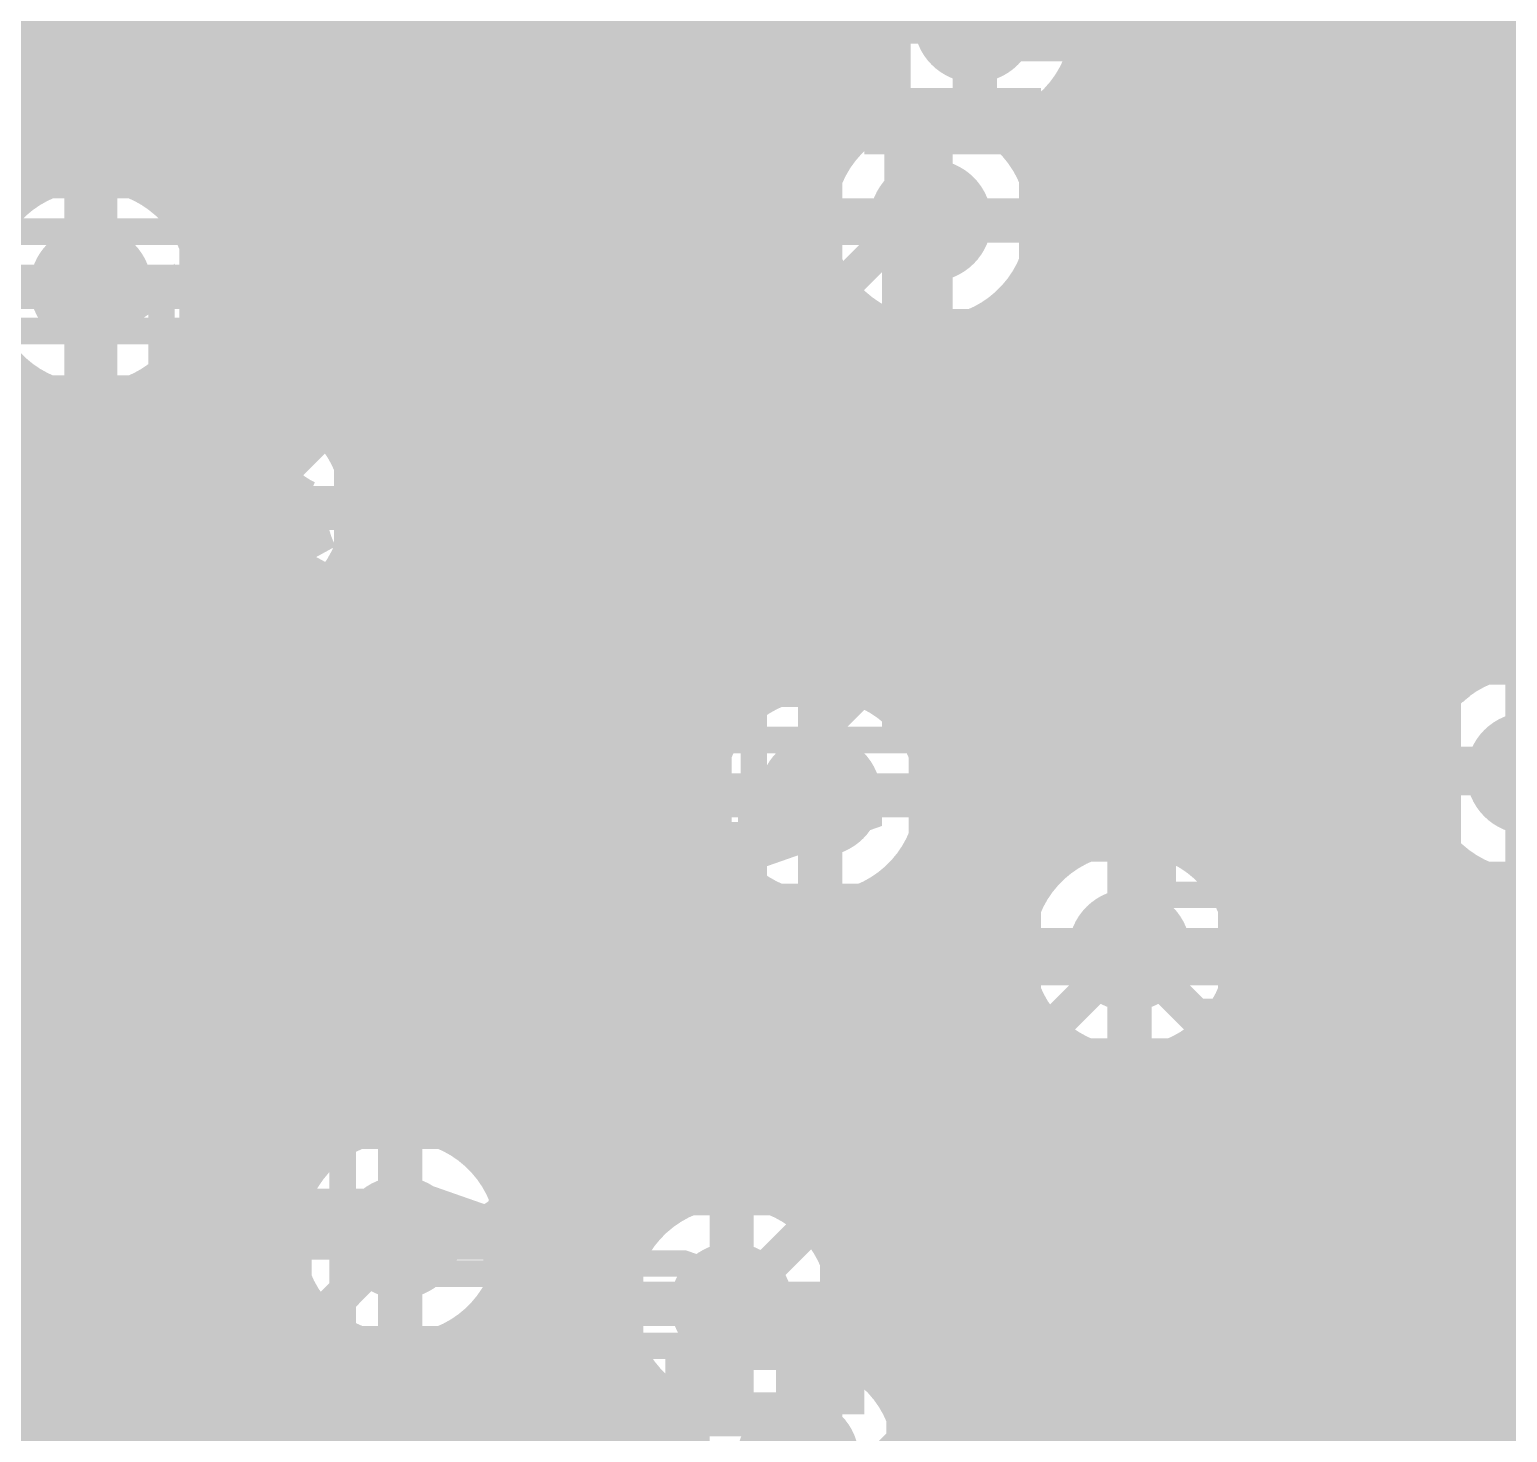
# Model space of a CAD drawing. Extents: x -7 to 100, y -42 to 30.
# Drawn here: x 51.72 to 60.21, y 10.06 to 18.12 of the extents above; entities that cross this region are included whole.
import ezdxf

# ---------------------------------------------------------------- set-up
doc = ezdxf.new("R2010")
doc.units = 0
doc.header["$MEASUREMENT"] = 0
doc.layers.get('0').update_dxf_attribs({"linetype": 'CONTINUOUS'})
for name, color, linetype in [('22-315-0_BOT', 7, 'CONTINUOUS'), ('22-315-0_DRD', 7, 'CONTINUOUS'), ('22-315-0_GND', 6, 'CONTINUOUS'), ('22-315-0_IN1', 4, 'CONTINUOUS'), ('22-315-0_SMB', 3, 'CONTINUOUS'), ('22-315-0_SMT', 5, 'CONTINUOUS'), ('22-315-0_SPB', 10, 'CONTINUOUS'), ('22-315-0_SPT', 14, 'CONTINUOUS'), ('22-315-0_SSB', 9, 'CONTINUOUS'), ('22-315-0_SST', 12, 'CONTINUOUS'), ('22-315-0_TOP', 11, 'CONTINUOUS'), ('THRUHOLE_TAP', 15, 'CONTINUOUS')]:
    doc.layers.add(name, color=color, linetype=linetype)

# ---------------------------------------------------------------- blocks, each defined once
blk = doc.blocks.new('RECTANGLE_8')
blk.add_solid([(0.4826, 0.4064), (0.4826, -0.4064), (-0.4826, 0.4064), (-0.4826, -0.4064)])
blk = doc.blocks.new('ROUND_56')
at = {"const_width": 0.35052}
blk.add_lwpolyline([(-0.17526, 0, 1), (0.17526, 0, 1)], format="xyb", close=True, dxfattribs=at)
blk = doc.blocks.new('ROUND_65')
at = {"const_width": 0.35052}
blk.add_lwpolyline([(-0.17526, 0, 1), (0.17526, 0, 1)], format="xyb", close=True, dxfattribs=at)
blk = doc.blocks.new('ROUND_81')
at = {"const_width": 0.0635}
blk.add_lwpolyline([(-0.03175, 0, 1), (0.03175, 0, 1)], format="xyb", close=True, dxfattribs=at)
blk = doc.blocks.new('OBLONG_36')
at = {"const_width": 0.65024}
blk.add_lwpolyline([(0, 0.50038), (0, -0.50038)], dxfattribs=at)
at = {"const_width": 0.32512}
for points in [[(-0.16256, 0.50038, 1), (0.16256, 0.50038, 1)], [(-0.16256, -0.50038, 1), (0.16256, -0.50038, 1)]]:
    blk.add_lwpolyline(points, format="xyb", close=True, dxfattribs=at)
blk = doc.blocks.new('OBLONG_45')
at = {"const_width": 0.2794}
blk.add_lwpolyline([(0, 0.7493), (0, -0.7493)], dxfattribs=at)
at = {"const_width": 0.1397}
for points in [[(-0.06985, 0.7493, 1), (0.06985, 0.7493, 1)], [(-0.06985, -0.7493, 1), (0.06985, -0.7493, 1)]]:
    blk.add_lwpolyline(points, format="xyb", close=True, dxfattribs=at)
blk = doc.blocks.new('RECTANGLE_46')
blk.add_solid([(0.1397, 0.889), (0.1397, -0.889), (-0.1397, 0.889), (-0.1397, -0.889)])
blk = doc.blocks.new('OBLONG_47')
at = {"const_width": 0.2794}
blk.add_lwpolyline([(0.7493, 0), (-0.7493, 0)], dxfattribs=at)
at = {"const_width": 0.1397}
for points in [[(-0.81915, 0, 1), (-0.67945, 0, 1)], [(0.67945, 0, 1), (0.81915, 0, 1)]]:
    blk.add_lwpolyline(points, format="xyb", close=True, dxfattribs=at)
blk = doc.blocks.new('RECTANGLE_48')
blk.add_solid([(0.889, 0.1397), (0.889, -0.1397), (-0.889, 0.1397), (-0.889, -0.1397)])
blk = doc.blocks.new('ROUND_83')
at = {"const_width": 0.10033}
blk.add_lwpolyline([(-0.050164, 0, 1), (0.050164, 0, 1)], format="xyb", close=True, dxfattribs=at)

msp = doc.modelspace()

# ---------------------------------------------------------------- linework, layer by layer
at = {"layer": '22-315-0_BOT'}
for points, const_width in [([(57.15, 18.161), (57.277, 18.034), (57.785, 18.034), (58.547, 18.796), (58.547, 22.987), (59.817, 24.257)], 0.2032), ([(58.039, 12.827), (58.42, 12.446), (63.373, 12.446), (65.151, 14.224), (69.85, 14.224), (70.485, 14.859), (77.47, 14.859), (78.613, 13.716), (79.629, 13.716), (82.296, 16.383), (82.296, 20.955), (82.804, 21.463), (82.804, 22.6822), (81.915, 23.5712)], 0.2032), ([(59.436, 21.209), (59.182, 20.955), (59.182, 18.415), (57.658, 16.891), (57.658, 14.097), (56.388, 12.827), (53.975, 12.827), (53.213, 13.589), (51.562, 13.589), (50.8, 12.827), (50.8, 12.7762)], 0.2032), ([(52.6923, 12.7762), (53.1368, 12.7762), (53.467, 12.446), (56.642, 12.446), (58.166, 13.97), (58.166, 16.764), (59.563, 18.161), (59.563, 20.32), (60.071, 20.828), (60.579, 20.828)], 0.2032), ([(53.0098, 18.669), (53.0098, 14.5034)], 0.254), ([(53.2384, 18.669), (53.2384, 16.9418)], 0.254), ([(53.467, 18.669), (53.467, 16.9418)], 0.254), ([(53.6956, 18.669), (53.6956, 16.9418)], 0.254), ([(53.9242, 18.669), (53.9242, 16.9418)], 0.254), ([(54.1528, 18.669), (54.1528, 16.9418)], 0.254), ([(54.3814, 18.669), (54.3814, 16.9418)], 0.254), ([(54.61, 18.669), (54.61, 16.9418)], 0.254), ([(54.8386, 18.669), (54.8386, 15.24)], 0.254), ([(55.0672, 18.669), (55.0672, 15.24)], 0.254), ([(52.8828, 18.3896), (52.8828, 16.9672)], 0.254), ([(55.0672, 18.3896), (55.0672, 16.9672)], 0.254), ([(55.0672, 18.2118), (52.8828, 18.2118)], 0.254), ([(55.0672, 17.9832), (52.8828, 17.9832)], 0.254), ([(59.9186, 17.96288), (59.9186, 14.38656)], 0.254), ([(59.9186, 17.96288), (59.9186, 14.38656)], 0.254), ([(59.9186, 17.96288), (59.9186, 14.38656)], 0.254), ([(59.8678, 17.89176), (59.8678, 14.34592)], 0.254), ([(59.85002, 17.87398), (58.5724, 16.59636)], 0.254), ([(52.07, 16.637), (52.07, 17.7038)], 0.3048), ([(55.0672, 17.7546), (52.8828, 17.7546)], 0.254), ([(59.9186, 17.7546), (59.73064, 17.7546)], 0.254), ([(55.88, 17.7038), (55.88, 16.2052)], 0.2032), ([(59.6392, 17.66316), (59.6392, 16.0528)], 0.254), ([(55.0672, 17.526), (52.8828, 17.526)], 0.254), ([(59.9186, 17.526), (59.50204, 17.526)], 0.254), ([(59.4106, 17.43456), (59.4106, 16.0528)], 0.254), ([(55.0672, 17.2974), (52.8828, 17.2974)], 0.254), ([(59.9186, 17.2974), (59.27344, 17.2974)], 0.254), ([(59.182, 17.20596), (59.182, 16.0528)], 0.254), ([(55.0672, 17.0688), (52.8828, 17.0688)], 0.254), ([(59.9186, 17.0688), (59.04484, 17.0688)], 0.254), ([(52.8828, 16.9672), (52.66436, 16.9672)], 0.254), ([(52.7812, 16.9672), (52.7812, 14.5034)], 0.254), ([(55.4736, 16.9672), (55.0672, 16.9672)], 0.254), ([(55.2958, 16.9672), (55.2958, 16.9418)], 0.254), ([(55.4736, 16.9672), (55.4736, 16.9418)], 0.254), ([(56.896, 17.018), (56.769, 17.018), (55.9562, 16.2052), (55.88, 16.2052)], 0.2032), ([(58.9534, 16.97736), (58.9534, 16.0528)], 0.254), ([(54.7878, 16.9418), (53.1622, 16.9418)], 0.254), ([(53.1622, 16.9418), (53.1622, 15.5194)], 0.254), ([(53.975, 16.9418), (53.975, 16.2052)], 0.254), ([(54.7878, 16.9418), (54.7878, 15.5194)], 0.254), ([(55.0672, 16.9418), (55.0672, 15.5194)], 0.254), ([(55.4736, 16.9418), (55.0672, 16.9418)], 0.254), ([(53.1622, 16.8402), (52.7177, 16.8402)], 0.254), ([(55.0672, 16.8402), (54.7878, 16.8402)], 0.254), ([(59.9186, 16.8402), (58.81624, 16.8402)], 0.254), ([(58.7248, 16.74876), (58.7248, 16.0528)], 0.254), ([(53.1622, 16.6116), (52.74818, 16.6116)], 0.254), ([(55.0672, 16.6116), (54.7878, 16.6116)], 0.254), ([(59.9186, 16.6116), (58.58764, 16.6116)], 0.254), ([(58.5724, 16.59636), (58.5724, 16.0528)], 0.254), ([(53.1622, 16.383), (52.69992, 16.383)], 0.254), ([(55.0672, 16.383), (54.7878, 16.383)], 0.254), ([(59.9186, 16.383), (58.5724, 16.383)], 0.254), ([(59.055, 15.3162), (59.055, 16.383)], 0.2032), ([(59.055, 15.3162), (59.055, 16.383)], 0.2032), ([(59.055, 15.3162), (59.055, 16.383)], 0.2032), ([(52.959, 15.367), (53.7972, 16.2052), (53.975, 16.2052)], 0.2032), ([(53.975, 16.2052), (53.7972, 16.2052), (52.959, 15.367)], 0.2032), ([(52.959, 15.367), (53.7972, 16.2052), (53.975, 16.2052)], 0.2032), ([(53.1622, 16.2052), (53.975, 16.2052)], 0.254), ([(54.7878, 16.2052), (53.975, 16.2052)], 0.254), ([(51.6382, 16.11122), (51.6382, 14.5034)], 0.254), ([(53.1622, 16.1544), (52.54752, 16.1544)], 0.254), ([(52.5526, 16.15694), (52.5526, 14.5034)], 0.254), ([(55.0672, 16.1544), (54.7878, 16.1544)], 0.254), ([(59.9186, 16.1544), (58.5724, 16.1544)], 0.254), ([(59.8678, 16.0528), (58.5724, 16.0528)], 0.254), ([(59.055, 16.0528), (59.055, 15.3162)], 0.254), ([(59.8678, 16.0528), (59.8678, 14.6304)], 0.254), ([(53.1622, 15.9258), (50.96764, 15.9258)], 0.254), ([(51.8668, 15.98676), (51.8668, 14.5034)], 0.254), ([(52.0954, 15.95628), (52.0954, 14.5034)], 0.254), ([(52.324, 16.00708), (52.324, 14.5034)], 0.254), ([(55.0672, 15.9258), (54.7878, 15.9258)], 0.254), ([(59.9186, 15.9258), (59.8678, 15.9258)], 0.254), ([(53.1622, 15.6972), (50.73904, 15.6972)], 0.254), ([(55.0672, 15.6972), (54.7878, 15.6972)], 0.254), ([(59.9186, 15.6972), (59.8678, 15.6972)], 0.254), ([(53.1622, 15.5194), (53.1622, 15.4686)], 0.254), ([(54.7878, 15.5194), (54.7878, 15.4686)], 0.254), ([(53.1622, 15.4686), (50.51044, 15.4686)], 0.254), ([(53.1622, 15.4686), (53.1622, 14.5034)], 0.254), ([(55.0672, 15.4686), (54.7878, 15.4686)], 0.254), ([(54.7878, 15.4686), (54.7878, 15.24)], 0.254), ([(55.0672, 15.4686), (55.0672, 15.24)], 0.254), ([(59.9186, 15.4686), (59.8678, 15.4686)], 0.254), ([(53.1622, 15.24), (50.28184, 15.24)], 0.254), ([(53.975, 14.7828), (53.975, 14.9098), (54.09692, 14.7828), (55.88, 14.7828)], 0.3048), ([(55.0672, 15.24), (54.7878, 15.24)], 0.254), ([(55.0672, 15.24), (54.7878, 15.24)], 0.254), ([(59.9186, 15.24), (59.8678, 15.24)], 0.254), ([(53.1622, 15.0114), (50.0507, 15.0114)], 0.254), ([(59.9186, 15.0114), (59.8678, 15.0114)], 0.254), ([(53.1622, 14.7828), (48.02632, 14.7828)], 0.254), ([(59.9186, 14.7828), (59.8678, 14.7828)], 0.254), ([(59.8678, 14.5796), (59.8678, 14.34592)], 0.254), ([(53.1622, 14.5542), (48.04918, 14.5542)], 0.254), ([(53.1622, 14.5034), (50.419, 14.5034)], 0.254), ([(59.9186, 14.5542), (59.8678, 14.5542)], 0.254), ([(40.513, 11.049), (41.402, 10.16), (44.45, 10.16), (44.958, 10.668), (44.958, 11.684), (45.339, 12.065), (49.022, 12.065), (49.657, 12.7), (49.657, 13.335), (50.419, 14.097), (53.34, 14.097), (53.975, 13.462), (56.007, 13.462), (56.261, 13.716)], 0.2032), ([(59.055, 13.8938), (59.1058, 13.843), (60.325, 13.843), (63.4492, 13.843), (63.5, 13.8938)], 0.2032), ([(60.2488, 13.8938), (59.055, 13.8938)], 0.2032), ([(39.37, 12.954), (39.497, 12.827), (39.497, 9.017), (47.879, 9.017), (48.895, 10.033), (54.102, 10.033), (54.864, 10.795), (54.864, 11.303), (55.372, 11.811), (66.929, 11.811), (68.58, 10.16)], 0.635), ([(52.6923, 11.3538), (53.6575, 11.3538), (53.848, 11.176)], 0.2032), ([(66.66992, 11.1887), (56.30672, 11.1887)], 0.254), ([(56.4388, 11.1887), (56.4388, 10.51306)], 0.254), ([(56.6674, 11.1887), (56.6674, 10.32764)], 0.254), ([(56.896, 11.1887), (56.896, 10.16508)], 0.254), ([(57.1246, 11.1887), (57.1246, 10.1854)], 0.254), ([(57.3532, 11.1887), (57.3532, 10.1854)], 0.254), ([(57.5818, 11.1887), (57.5818, 10.1854)], 0.254), ([(57.8104, 11.1887), (57.8104, 10.1854)], 0.254), ([(58.039, 11.1887), (58.039, 10.1854)], 0.254), ([(58.2676, 11.1887), (58.2676, 10.1854)], 0.254), ([(58.4962, 11.1887), (58.4962, 10.1854)], 0.254), ([(58.7248, 11.1887), (58.7248, 10.1854)], 0.254), ([(58.9534, 11.1887), (58.9534, 10.1854)], 0.254), ([(59.182, 11.1887), (59.182, 10.1854)], 0.254), ([(59.4106, 11.1887), (59.4106, 10.1854)], 0.254), ([(59.6392, 11.1887), (59.6392, 10.1854)], 0.254), ([(59.8678, 11.1887), (59.8678, 10.1854)], 0.254), ([(60.0964, 11.1887), (60.0964, 10.1854)], 0.254), ([(60.325, 11.1887), (60.325, 10.1854)], 0.254), ([(66.73342, 11.1252), (56.34736, 11.1252)], 0.254), ([(66.96202, 10.8966), (56.42356, 10.8966)], 0.254), ([(46.99, 7.6962), (47.5742, 7.6962), (49.149, 9.271), (54.483, 9.271), (55.753, 10.541), (55.753, 10.795)], 0.2032), ([(67.19062, 10.668), (56.42102, 10.668)], 0.254), ([(67.41922, 10.4394), (56.55564, 10.4394)], 0.254), ([(67.64782, 10.2108), (56.74106, 10.2108)], 0.254), ([(62.357, 10.1854), (57.023, 10.1854)], 0.254)]:
    msp.add_lwpolyline(points, dxfattribs=dict(at, const_width=const_width))
at = {"layer": '22-315-0_BOT', "const_width": 0.254}
for points in [[(59.85002, 17.87398, 0.0693824), (59.91759, 17.96344)], [(59.85002, 17.87398, 0.0693824), (59.91759, 17.96344)], [(52.75072, 16.637, 0.127458), (52.66506, 16.96759)], [(52.07, 15.95628, 0.4142136), (52.75072, 16.637)], [(51.435, 16.39316, 0.3104759), (52.07, 15.95628)], [(59.9186, 14.38656, 0.0239577), (59.86846, 14.34519)], [(56.43372, 10.795, 0.1557606), (56.30778, 11.18946)], [(56.38292, 10.53846, 0.0969893), (56.43315, 10.795)], [(56.7817, 10.10666, 0.2276692), (56.38233, 10.53696)], [(57.023, 10.1854, 0.1587432), (56.78366, 10.10745)], [(57.023, 10.1854, 0.1587432), (56.78366, 10.10745)]]:
    msp.add_lwpolyline(points, format="xyb", dxfattribs=at)
at = {"layer": '22-315-0_DRD', "const_width": 0.254}
for points in [[(56.515, 18.796), (56.515, 17.526)], [(57.15, 18.796), (57.15, 17.526)], [(57.785, 17.526), (57.785, 18.796)], [(57.785, 18.161), (56.515, 18.161)], [(56.261, 17.653), (56.261, 16.383)], [(57.531, 17.653), (56.261, 17.653)], [(56.896, 17.653), (56.896, 16.383)], [(57.531, 16.383), (57.531, 17.653)], [(56.515, 17.526), (57.785, 17.526)], [(52.705, 17.272), (51.435, 17.272)], [(52.07, 17.272), (52.07, 16.002)], [(52.705, 16.002), (52.705, 17.272)], [(57.531, 17.018), (56.261, 17.018)], [(58.42, 17.018), (58.42, 15.748)], [(59.69, 17.018), (58.42, 17.018)], [(58.42, 17.018), (58.42, 15.748)], [(59.69, 17.018), (58.42, 17.018)], [(58.42, 17.018), (58.42, 15.748)], [(59.69, 17.018), (58.42, 17.018)], [(59.055, 17.018), (59.055, 15.748)], [(59.055, 17.018), (59.055, 15.748)], [(59.055, 17.018), (59.055, 15.748)], [(59.69, 15.748), (59.69, 17.018)], [(59.69, 15.748), (59.69, 17.018)], [(59.69, 15.748), (59.69, 17.018)], [(52.705, 16.637), (51.435, 16.637)], [(56.261, 16.383), (57.531, 16.383)], [(59.69, 16.383), (58.42, 16.383)], [(59.69, 16.383), (58.42, 16.383)], [(59.69, 16.383), (58.42, 16.383)], [(51.435, 16.002), (52.705, 16.002)], [(52.324, 16.002), (52.324, 14.732)], [(53.594, 16.002), (52.324, 16.002)], [(52.324, 16.002), (52.324, 14.732)], [(53.594, 16.002), (52.324, 16.002)], [(52.324, 16.002), (52.324, 14.732)], [(53.594, 16.002), (52.324, 16.002)], [(52.959, 16.002), (52.959, 14.732)], [(52.959, 16.002), (52.959, 14.732)], [(52.959, 16.002), (52.959, 14.732)], [(53.594, 14.732), (53.594, 16.002)], [(53.594, 14.732), (53.594, 16.002)], [(53.594, 14.732), (53.594, 16.002)], [(58.42, 15.748), (59.69, 15.748)], [(58.42, 15.748), (59.69, 15.748)], [(58.42, 15.748), (59.69, 15.748)], [(53.594, 15.367), (52.324, 15.367)], [(53.594, 15.367), (52.324, 15.367)], [(53.594, 15.367), (52.324, 15.367)], [(52.324, 14.732), (53.594, 14.732)], [(52.324, 14.732), (53.594, 14.732)], [(52.324, 14.732), (53.594, 14.732)], [(59.69, 14.478), (59.69, 13.208)], [(60.96, 14.478), (59.69, 14.478)], [(59.69, 14.478), (59.69, 13.208)], [(60.96, 14.478), (59.69, 14.478)], [(60.325, 14.478), (60.325, 13.208)], [(60.325, 14.478), (60.325, 13.208)], [(55.626, 14.351), (55.626, 13.081)], [(56.896, 14.351), (55.626, 14.351)], [(56.261, 14.351), (56.261, 13.081)], [(56.896, 13.081), (56.896, 14.351)], [(60.96, 13.843), (59.69, 13.843)], [(60.96, 13.843), (59.69, 13.843)], [(56.896, 13.716), (55.626, 13.716)], [(57.404, 13.462), (57.404, 12.192)], [(58.674, 13.462), (57.404, 13.462)], [(58.039, 13.462), (58.039, 12.192)], [(58.674, 12.192), (58.674, 13.462)], [(59.69, 13.208), (60.96, 13.208)], [(59.69, 13.208), (60.96, 13.208)], [(55.626, 13.081), (56.896, 13.081)], [(58.674, 12.827), (57.404, 12.827)], [(57.404, 12.192), (58.674, 12.192)], [(53.213, 11.811), (53.213, 10.541)], [(54.483, 11.811), (53.213, 11.811)], [(53.848, 11.811), (53.848, 10.541)], [(54.483, 10.541), (54.483, 11.811)], [(55.118, 11.43), (55.118, 10.16)], [(56.388, 11.43), (55.118, 11.43)], [(55.753, 11.43), (55.753, 10.16)], [(56.388, 10.16), (56.388, 11.43)], [(54.483, 11.176), (53.213, 11.176)], [(56.388, 10.795), (55.118, 10.795)], [(53.213, 10.541), (54.483, 10.541)], [(55.499, 10.541), (55.499, 9.271)], [(56.769, 10.541), (55.499, 10.541)], [(56.134, 10.541), (56.134, 9.271)], [(56.769, 9.271), (56.769, 10.541)], [(55.118, 10.16), (56.388, 10.16)]]:
    msp.add_lwpolyline(points, dxfattribs=at)
at = {"layer": '22-315-0_IN1', "const_width": 0.254}
for points in [[(51.7144, 26.37282), (51.7144, 17.21612)], [(52.6288, 26.289), (52.6288, 17.02308)], [(51.943, 26.27376), (51.943, 17.30502)], [(52.1716, 26.22804), (52.1716, 17.30756)], [(52.4002, 26.23312), (52.4002, 17.23136)], [(54.229, 26.2255), (54.229, 11.73988)], [(54.4576, 26.24328), (54.4576, 11.47572)], [(56.0578, 24.03602), (56.0578, 14.3637)], [(56.2864, 23.80488), (56.2864, 17.31772)], [(58.3438, 23.75408), (58.3438, 13.43406)], [(58.5724, 23.61692), (58.5724, 16.86052)], [(54.0004, 21.55444), (54.0004, 11.83894)], [(55.8292, 21.36902), (55.8292, 14.24178)], [(54.6862, 21.32838), (54.6862, 7.78764)], [(52.8574, 21.23694), (52.8574, 16.03756)], [(53.7718, 21.19122), (53.7718, 11.85164)], [(54.9148, 21.12264), (54.9148, 8.09498)], [(55.6006, 21.13788), (55.6006, 13.87602)], [(53.086, 21.08708), (53.086, 16.03502)], [(53.3146, 21.03628), (53.3146, 15.94612)], [(53.5432, 21.06676), (53.5432, 15.71498)], [(55.1434, 21.0439), (55.1434, 11.09472)], [(55.372, 21.04898), (55.372, 11.35888)], [(58.801, 20.96516), (58.801, 17.01292)], [(59.0296, 20.6629), (59.0296, 17.06118)], [(59.2582, 20.55114), (59.2582, 17.0307)], [(59.4868, 20.53082), (59.4868, 16.90878)], [(59.7154, 19.63674), (59.7154, 16.54302)], [(59.944, 19.37512), (59.944, 14.40688)], [(60.1726, 19.27606), (60.1726, 14.50594)], [(58.1152, 18.42008), (58.1152, 13.50264)], [(57.8866, 18.28292), (57.8866, 13.48994)], [(56.47182, 18.1102), (46.85792, 18.1102)], [(99.441, 18.1102), (57.82818, 18.1102)], [(56.53024, 17.8816), (46.99508, 17.8816)], [(56.515, 17.91716), (56.515, 17.58188)], [(62.18174, 17.8816), (57.76976, 17.8816)], [(57.658, 17.70888), (57.658, 13.39088)], [(56.65216, 17.653), (47.03572, 17.653)], [(61.92012, 17.653), (57.60212, 17.653)], [(57.4294, 17.54124), (57.4294, 17.43964)], [(56.3499, 17.4244), (46.99508, 17.4244)], [(60.66536, 17.4244), (57.43956, 17.4244)], [(51.68138, 17.1958), (51.18608, 17.1958)], [(56.23814, 17.1958), (52.45608, 17.1958)], [(60.47994, 17.1958), (57.55132, 17.1958)], [(56.21782, 16.9672), (52.66436, 16.9672)], [(58.70702, 16.9672), (57.57418, 16.9672)], [(60.41136, 16.9672), (59.40298, 16.9672)], [(56.27624, 16.7386), (52.74056, 16.7386)], [(56.2864, 16.71574), (56.2864, 14.39418)], [(58.47588, 16.7386), (57.51576, 16.7386)], [(60.42406, 16.7386), (59.63412, 16.7386)], [(57.4294, 16.59636), (57.4294, 13.12672)], [(56.44388, 16.51), (52.73802, 16.51)], [(56.515, 16.45412), (56.515, 14.34592)], [(58.38698, 16.51), (57.34812, 16.51)], [(60.52312, 16.51), (59.72302, 16.51)], [(56.7436, 16.35506), (56.7436, 14.19352)], [(57.2008, 16.41094), (57.2008, 7.12978)], [(58.3819, 16.2814), (52.64912, 16.2814)], [(56.9722, 16.34236), (56.9722, 7.2517)], [(60.78474, 16.2814), (59.72556, 16.2814)], [(52.6288, 16.24838), (52.6288, 15.96136)], [(59.7154, 16.22044), (59.7154, 14.14272)], [(51.72202, 16.0528), (51.14798, 16.0528)], [(51.7144, 16.05788), (51.7144, 2.10312)], [(52.4002, 16.04264), (52.4002, 15.75308)], [(58.46064, 16.0528), (52.41798, 16.0528)], [(61.57976, 16.0528), (59.64936, 16.0528)], [(51.943, 15.96898), (51.943, 2.19202)], [(52.1716, 15.9639), (52.1716, 2.19456)], [(58.5724, 15.90294), (58.5724, 13.24864)], [(59.4868, 15.85722), (59.4868, 7.02818)], [(52.45608, 15.8242), (36.7665, 15.8242)], [(58.66638, 15.8242), (53.46192, 15.8242)], [(61.70422, 15.8242), (59.44108, 15.8242)], [(58.801, 15.75308), (58.801, 9.16432)], [(59.0296, 15.70228), (59.0296, 9.05256)], [(59.2582, 15.73276), (59.2582, 8.7503)], [(52.31892, 15.5956), (37.10686, 15.5956)], [(62.06744, 15.5956), (53.59908, 15.5956)], [(52.27828, 15.367), (37.30498, 15.367)], [(76.71816, 15.367), (53.63972, 15.367)], [(52.31892, 15.1384), (47.79264, 15.1384)], [(64.09436, 15.1384), (53.59908, 15.1384)], [(53.5432, 15.01902), (53.5432, 11.78306)], [(52.45608, 14.9098), (47.97806, 14.9098)], [(52.4002, 14.97838), (52.4002, 2.11836)], [(63.90894, 14.9098), (53.46192, 14.9098)], [(52.6288, 14.77264), (52.6288, 1.91008)], [(53.3146, 14.78788), (53.3146, 11.59764)], [(63.84036, 14.6812), (48.04664, 14.6812)], [(52.8574, 14.6939), (52.8574, 0.508)], [(53.086, 14.69898), (53.086, 0.508)], [(60.02274, 14.4526), (48.03394, 14.4526)], [(55.80888, 14.224), (47.93488, 14.224)], [(59.76112, 14.224), (56.71312, 14.224)], [(55.64124, 13.9954), (47.67072, 13.9954)], [(59.66206, 13.9954), (56.88076, 13.9954)], [(55.58282, 13.7668), (37.2491, 13.7668)], [(59.64936, 13.7668), (56.93918, 13.7668)], [(55.6006, 13.55344), (55.6006, 11.45794)], [(55.60314, 13.5382), (37.01542, 13.5382)], [(59.71794, 13.5382), (56.91632, 13.5382)], [(59.7154, 13.54074), (59.7154, 7.04342)], [(55.7149, 13.3096), (36.56076, 13.3096)], [(57.55894, 13.3096), (56.80456, 13.3096)], [(59.90336, 13.3096), (58.51652, 13.3096)], [(56.7436, 13.23594), (56.7436, 10.20572)], [(59.944, 13.27912), (59.944, 7.02056)], [(55.8292, 13.19022), (55.8292, 11.47064)], [(60.1726, 13.18006), (60.1726, 6.95452)], [(56.01716, 13.081), (29.1338, 13.081)], [(56.0578, 13.06576), (56.0578, 11.40206)], [(57.40908, 13.081), (56.5023, 13.081)], [(56.515, 13.08608), (56.515, 10.46988)], [(69.47408, 13.081), (58.66892, 13.081)], [(56.2864, 13.03528), (56.2864, 11.21664)], [(57.35828, 12.8524), (33.81502, 12.8524)], [(69.33692, 12.8524), (58.71718, 12.8524)], [(57.38876, 12.6238), (34.18078, 12.6238)], [(69.29628, 12.6238), (58.6867, 12.6238)], [(57.4294, 12.52474), (57.4294, 6.76402)], [(57.51322, 12.3952), (34.3027, 12.3952)], [(69.33692, 12.3952), (58.56478, 12.3952)], [(58.5724, 12.40536), (58.5724, 9.18718)], [(57.658, 12.26312), (57.658, 0.508)], [(58.3438, 12.21994), (58.3438, 9.12876)], [(57.87644, 12.1666), (34.33318, 12.1666)], [(57.8866, 12.16406), (57.8866, 0.508)], [(58.1152, 12.15136), (58.1152, 8.96112)], [(69.47408, 12.1666), (58.19902, 12.1666)], [(71.34098, 11.938), (49.7713, 11.938)], [(53.42636, 11.7094), (50.07356, 11.7094)], [(71.3359, 11.7094), (54.26964, 11.7094)], [(53.24094, 11.4808), (50.18532, 11.4808)], [(71.41464, 11.4808), (54.45506, 11.4808)], [(53.17236, 11.2522), (50.20818, 11.2522)], [(55.25008, 11.2522), (54.52364, 11.2522)], [(71.62038, 11.2522), (56.25592, 11.2522)], [(53.18506, 11.0236), (50.14976, 11.0236)], [(55.11292, 11.0236), (54.51094, 11.0236)], [(73.01992, 11.0236), (56.39308, 11.0236)], [(54.4576, 10.87374), (54.4576, 7.99592)], [(53.28412, 10.795), (49.98212, 10.795)], [(53.3146, 10.75436), (53.3146, 8.11784)], [(55.07228, 10.795), (54.41188, 10.795)], [(66.90106, 10.795), (56.43372, 10.795)], [(54.229, 10.61212), (54.229, 8.26008)], [(53.54574, 10.5664), (48.11776, 10.5664)], [(53.5432, 10.56894), (53.5432, 8.30326)], [(53.7718, 10.50036), (53.7718, 8.37184)], [(54.0004, 10.51306), (54.0004, 8.35914)], [(55.11292, 10.5664), (54.14772, 10.5664)], [(55.1434, 10.49274), (55.1434, 8.32612)], [(66.5988, 10.5664), (56.39308, 10.5664)], [(55.25008, 10.3378), (48.17618, 10.3378)], [(66.48704, 10.3378), (56.65978, 10.3378)], [(55.372, 10.23112), (55.372, 8.41502)], [(55.48376, 10.1092), (48.15332, 10.1092)], [(66.46672, 10.1092), (56.7817, 10.1092)]]:
    msp.add_lwpolyline(points, dxfattribs=at)
for points in [[(56.9849, 18.8214, 0.3441507), (56.46928, 18.161)], [(57.83072, 18.161, 0.03761), (57.82304, 18.26297)], [(56.46928, 18.161, 0.2078389), (56.68544, 17.66344)], [(57.36082, 17.5133, 0.3247769), (57.83072, 18.161)], [(56.68518, 17.66316, 0.3244574), (56.21782, 17.018)], [(57.57672, 17.018, 0.2071733), (57.36183, 17.51437)], [(52.07, 17.31772, 0.3114344), (51.435, 16.8783)], [(52.75072, 16.637, 0.4142136), (52.07, 17.31772)], [(59.055, 17.06372, 0.4142136), (58.37428, 16.383)], [(59.73572, 16.383, 0.4142136), (59.055, 17.06372)], [(56.21528, 17.018, 0.4142136), (56.896, 16.33728)], [(56.896, 16.33728, 0.4142136), (57.57672, 17.018)], [(52.07, 15.95628, 0.4142136), (52.75072, 16.637)], [(51.435, 16.39316, 0.3104759), (52.07, 15.95628)], [(58.37428, 16.383, 0.4142136), (59.055, 15.70228)], [(59.055, 15.70228, 0.4142136), (59.73572, 16.383)], [(52.959, 16.04772, 0.4142136), (52.27828, 15.367)], [(52.959, 16.04772, 0.4142136), (52.27828, 15.367)], [(53.63972, 15.367, 0.4142136), (52.959, 16.04772)], [(53.63972, 15.367, 0.4142136), (52.959, 16.04772)], [(52.27828, 15.367, 0.4142136), (52.959, 14.68628)], [(52.27828, 15.367, 0.4142136), (52.959, 14.68628)], [(52.959, 14.68628, 0.4142136), (53.63972, 15.367)], [(52.959, 14.68628, 0.4142136), (53.63972, 15.367)], [(60.325, 14.52372, 0.4142136), (59.64428, 13.843)], [(61.00572, 13.843, 0.4142136), (60.325, 14.52372)], [(56.261, 14.39672, 0.4142136), (55.58028, 13.716)], [(56.94172, 13.716, 0.4142136), (56.261, 14.39672)], [(59.64428, 13.843, 0.4142136), (60.325, 13.16228)], [(60.325, 13.16228, 0.4142136), (61.00572, 13.843)], [(55.58028, 13.716, 0.4142136), (56.261, 13.03528)], [(56.261, 13.03528, 0.4142136), (56.94172, 13.716)], [(58.039, 13.50772, 0.4142136), (57.35828, 12.827)], [(58.71972, 12.827, 0.4142136), (58.039, 13.50772)], [(57.35828, 12.827, 0.4142136), (58.039, 12.14628)], [(58.039, 12.14628, 0.4142136), (58.71972, 12.827)], [(53.848, 11.85672, 0.4142136), (53.16728, 11.176)], [(54.52872, 11.176, 0.4142136), (53.848, 11.85672)], [(55.753, 11.47572, 0.4142136), (55.07228, 10.795)], [(56.43372, 10.795, 0.4142136), (55.753, 11.47572)], [(53.16728, 11.176, 0.4142136), (53.848, 10.49528)], [(53.848, 10.49528, 0.4142136), (54.52872, 11.176)], [(55.07228, 10.795, 0.3081987), (55.50408, 10.16254)], [(56.38292, 10.53846, 0.0969893), (56.43315, 10.795)], [(56.81472, 9.906, 0.3081987), (56.38292, 10.53846)], [(55.50408, 10.16254, 0.0969893), (55.45385, 9.906)]]:
    msp.add_lwpolyline(points, format="xyb", dxfattribs=at)
at = {"layer": '22-315-0_SSB', "const_width": 0.1524}
for points in [[(51.2445, 16.9545), (51.2445, 19.8755), (52.8828, 19.8755), (52.8828, 16.9545), (51.2445, 16.9545)], [(56.7055, 19.8755), (56.7055, 16.9545), (55.0672, 16.9545), (55.0672, 19.8755), (56.7055, 19.8755)], [(58.4454, 18.2499), (59.4614, 18.6055), (59.4614, 18.13306)], [(53.69306, 18.02892), (53.52542, 18.08734), (53.52542, 18.44294), (53.69306, 18.50136), (54.03342, 18.50136), (54.20106, 18.38452), (54.20106, 18.02892), (54.54142, 18.02892), (54.54142, 18.50136)], [(58.61558, 17.29486), (58.4454, 17.4117), (58.4454, 17.65046), (58.61558, 17.7673), (58.78576, 17.7673), (59.12358, 17.53108), (59.4614, 17.7673), (59.4614, 17.29486)], [(54.03342, 17.48536), (53.52542, 17.66316)], [(54.03342, 17.19072), (54.03342, 17.54632), (54.20106, 17.66316), (54.37124, 17.66316), (54.54142, 17.54632), (54.54142, 17.19072), (53.52542, 17.19072)], [(54.8005, 16.9545), (54.8005, 14.0335), (53.1622, 14.0335), (53.1622, 16.9545), (54.8005, 16.9545)], [(55.0545, 14.0335), (55.0545, 16.9545), (56.6928, 16.9545), (56.6928, 14.0335), (55.0545, 14.0335)], [(58.61558, 16.9291), (58.4454, 16.87068), (58.4454, 16.51508), (58.61558, 16.45666), (59.29376, 16.45666), (59.4614, 16.51508), (59.4614, 16.87068), (59.29376, 16.9291)], [(51.63058, 16.15186), (51.4604, 16.2687), (51.4604, 16.50746), (51.63058, 16.6243), (51.80076, 16.6243), (52.13858, 16.38808), (52.4764, 16.6243), (52.4764, 16.15186)], [(58.2295, 13.1445), (58.2295, 16.0655), (59.8678, 16.0655), (59.8678, 13.1445), (58.2295, 13.1445)], [(51.9684, 15.6083), (51.4604, 15.7861)], [(51.9684, 15.31366), (51.9684, 15.66926), (52.13858, 15.7861), (52.30876, 15.7861), (52.4764, 15.66926), (52.4764, 15.31366), (51.4604, 15.31366)], [(55.86476, 13.8303), (55.86476, 13.35786), (56.5404, 13.59408), (56.5404, 13.71346), (55.5244, 13.71346)], [(53.5178, 13.5255), (53.5178, 10.6045), (51.8795, 10.6045), (51.8795, 13.5255), (53.5178, 13.5255)], [(54.40172, 12.70254), (54.40172, 13.05814), (54.23154, 13.11656), (54.06136, 13.11656), (53.89372, 13.05814), (53.89372, 12.70254), (54.06136, 12.64412), (54.23154, 12.64412), (54.90972, 12.88034)], [(56.0324, 12.8143), (55.5244, 12.9921)], [(56.0324, 12.51966), (56.0324, 12.87526), (56.20258, 12.9921), (56.37276, 12.9921), (56.5404, 12.87526), (56.5404, 12.51966), (55.5244, 12.51966)], [(54.23154, 12.27836), (54.23154, 11.80592), (54.90972, 12.04214), (54.90972, 12.16152), (53.89372, 12.16152)], [(59.11342, 12.11072), (59.11342, 11.87196)], [(59.11342, 11.99134), (60.12942, 11.99134), (59.95924, 11.87196)], [(56.49976, 11.303), (56.66994, 11.18616), (56.84012, 11.1252), (57.17794, 11.1252), (57.34812, 11.18616), (57.51576, 11.303), (57.51576, 11.42238), (57.34812, 11.54176), (57.17794, 11.60018), (56.84012, 11.60018), (56.66994, 11.54176), (56.49976, 11.42238), (56.49976, 11.303)], [(54.40172, 11.26236), (53.89372, 11.44016)], [(54.40172, 10.96772), (54.40172, 11.32332), (54.56936, 11.44016), (54.73954, 11.44016), (54.90972, 11.32332), (54.90972, 10.96772), (53.89372, 10.96772)], [(59.45124, 11.38936), (59.45124, 10.91692), (60.12942, 11.15314), (60.12942, 11.27252), (59.11342, 11.27252)], [(56.84012, 10.76198), (56.84012, 10.287), (57.51576, 10.52576), (57.51576, 10.6426), (56.49976, 10.6426)], [(59.28106, 10.55116), (59.11342, 10.49274), (59.11342, 10.13714), (59.28106, 10.07872), (59.95924, 10.07872), (60.12942, 10.13714), (60.12942, 10.49274), (59.95924, 10.55116)]]:
    msp.add_lwpolyline(points, dxfattribs=at)
at = {"layer": '22-315-0_SST', "const_width": 0.1524}
for points in [[(64.77, 13.843), (64.77, 21.59), (55.88, 21.59), (55.88, 12.7), (63.627, 12.7), (64.77, 13.843)], [(47.244, 17.145), (47.244, 20.193), (52.832, 20.193), (52.832, 16.383), (48.006, 16.383), (47.244, 17.145)], [(55.64378, 12.28852), (55.47614, 12.16914), (55.30596, 12.11072), (54.96814, 12.11072), (54.79796, 12.16914), (54.62778, 12.28852), (54.62778, 12.4079), (54.79796, 12.52474), (54.96814, 12.5857), (55.30596, 12.5857), (55.47614, 12.52474), (55.64378, 12.4079), (55.64378, 12.28852)], [(52.68214, 11.811), (52.68214, 11.4554), (52.51196, 11.39698), (52.34178, 11.39698), (52.17414, 11.4554), (52.17414, 11.811), (52.34178, 11.86942), (52.51196, 11.86942), (53.19014, 11.6332)], [(55.64378, 11.7475), (55.64378, 11.50874)], [(55.64378, 11.62812), (54.62778, 11.62812), (54.79796, 11.50874)], [(53.19014, 11.03122), (53.19014, 10.6172), (52.17414, 10.6172)], [(54.62778, 11.02614), (55.47614, 11.02614), (55.64378, 10.96772), (55.64378, 10.61212), (55.47614, 10.5537), (54.62778, 10.5537)], [(53.19014, 9.779), (53.19014, 10.1346), (52.84978, 10.25398), (52.51196, 10.25398), (52.17414, 10.1346), (52.17414, 9.779)]]:
    msp.add_lwpolyline(points, dxfattribs=at)
at = {"layer": '22-315-0_TOP'}
for points, const_width in [([(66.04, 18.3388), (64.516, 18.3388), (64.3128, 18.542), (61.341, 18.542), (60.96, 18.161), (57.15, 18.161)], 0.2032), ([(46.355, 14.605), (46.355, 16.256), (48.26, 18.161), (53.213, 18.161), (53.53558, 17.83842), (54.5719, 17.83842)], 0.2032), ([(56.261, 13.716), (56.261, 14.097), (57.658, 15.494), (57.658, 16.256), (59.182, 17.78), (61.468, 17.78), (61.722, 18.034), (62.992, 18.034), (63.18758, 17.83842), (66.04, 17.83842)], 0.2032), ([(47.371, 14.605), (47.371, 16.637), (48.514, 17.78), (52.832, 17.78), (53.27396, 17.33804), (54.5719, 17.33804)], 0.2032), ([(48.26, 15.24), (48.26, 16.891), (48.768, 17.399), (52.451, 17.399), (52.832, 17.018), (52.832, 16.51), (53.5051, 15.8369), (54.5719, 15.8369)], 0.2032), ([(59.38266, 17.2974), (58.1406, 16.05534)], 0.254), ([(59.38012, 17.29486), (59.38012, 14.3256)], 0.254), ([(61.75248, 17.2974), (59.38266, 17.2974)], 0.254), ([(61.468, 17.2974), (59.38266, 17.2974)], 0.254), ([(59.60872, 17.2974), (59.60872, 14.3256)], 0.254), ([(59.83732, 17.2974), (59.83732, 14.38656)], 0.254), ([(60.06592, 17.2974), (60.06592, 14.52626)], 0.254), ([(60.29452, 17.2974), (60.29452, 14.57198)], 0.254), ([(59.15152, 17.06626), (59.15152, 14.3256)], 0.254), ([(61.78296, 17.0688), (59.15406, 17.0688)], 0.254), ([(54.5719, 15.33652), (55.84952, 15.33652), (56.896, 16.37792), (56.896, 17.018)], 0.2032), ([(58.92292, 16.83766), (58.92292, 14.3256)], 0.254), ([(61.79058, 16.8402), (58.92546, 16.8402)], 0.254), ([(52.07, 15.24), (52.07, 16.637)], 0.3048), ([(58.69432, 16.60906), (58.69432, 14.3256)], 0.254), ([(61.59246, 16.6116), (58.69686, 16.6116)], 0.254), ([(58.46572, 16.38046), (58.46572, 14.3256)], 0.254), ([(61.51118, 16.383), (58.46826, 16.383)], 0.254), ([(58.23712, 16.15186), (58.23712, 14.3256)], 0.254), ([(61.5061, 16.1544), (58.23966, 16.1544)], 0.254), ([(58.1406, 16.05534), (58.1406, 15.494)], 0.254), ([(61.57722, 15.9258), (58.1406, 15.9258)], 0.254), ([(52.7558, 15.90294), (53.15712, 15.50162)], 0.254), ([(52.77612, 15.74038), (52.77612, 14.73962)], 0.254), ([(52.96154, 15.6972), (52.77612, 15.6972)], 0.254), ([(52.97932, 15.67942), (52.97932, 10.99058)], 0.254), ([(61.7474, 15.6972), (58.1406, 15.6972)], 0.254), ([(53.19268, 15.4686), (52.77612, 15.4686)], 0.254), ([(53.20792, 15.4559), (53.20792, 11.52906)], 0.254), ([(61.7474, 15.4686), (58.1406, 15.4686)], 0.254), ([(52.959, 15.367), (52.959, 14.478), (53.60162, 13.83538), (54.5719, 13.83538)], 0.2032), ([(53.30952, 15.24), (52.77612, 15.24)], 0.254), ([(58.00852, 15.16126), (58.00852, 14.32306)], 0.254), ([(61.7474, 15.24), (58.06694, 15.24)], 0.254), ([(57.99836, 15.15364), (56.90616, 14.0589)], 0.254), ([(53.33238, 15.0114), (52.77612, 15.0114)], 0.254), ([(61.7474, 15.0114), (57.85866, 15.0114)], 0.254), ([(57.77992, 14.93266), (57.77992, 14.2494)], 0.254), ([(53.30444, 14.7828), (52.77612, 14.7828)], 0.254), ([(61.7474, 14.7828), (57.63006, 14.7828)], 0.254), ([(57.55132, 14.70406), (57.55132, 14.03858)], 0.254), ([(52.75072, 14.5542), (52.75072, 10.76198)], 0.254), ([(53.35016, 14.5542), (52.75072, 14.5542)], 0.254), ([(60.15736, 14.5542), (57.40146, 14.5542)], 0.254), ([(57.32272, 14.47546), (57.32272, 13.80998)], 0.254), ([(53.3019, 14.3256), (52.6415, 14.3256)], 0.254), ([(58.039, 14.3256), (57.17286, 14.3256)], 0.254), ([(59.77636, 14.3256), (58.039, 14.3256)], 0.254), ([(57.09412, 14.24686), (57.09412, 13.58138)], 0.254), ([(51.60772, 14.20622), (51.60772, 9.53008)], 0.254), ([(52.52212, 14.19606), (52.52212, 10.53338)], 0.254), ([(57.69864, 14.18336), (56.92394, 13.4112)], 0.254), ([(51.7779, 14.097), (51.0921, 14.097)], 0.254), ([(51.83632, 14.07414), (51.83632, 9.53008)], 0.254), ([(52.29352, 14.06906), (52.29352, 10.29208)], 0.254), ([(53.36032, 14.097), (52.3621, 14.097)], 0.254), ([(57.60974, 14.097), (56.94426, 14.097)], 0.254), ([(52.06492, 14.0335), (52.06492, 9.53008)], 0.254), ([(53.3019, 13.8684), (46.10354, 13.8684)], 0.254), ([(60.05576, 11.3538), (60.05576, 12.93876), (60.325, 13.208), (60.325, 13.843), (58.039, 13.843), (56.769, 12.573), (54.61, 12.573), (54.5719, 12.6111), (54.5719, 13.335)], 0.2032), ([(57.38114, 13.8684), (56.97474, 13.8684)], 0.254), ([(60.325, 13.843), (60.325, 13.208), (60.05576, 12.93876), (60.05576, 11.3538)], 0.2032), ([(53.34, 13.6398), (46.10354, 13.6398)], 0.254), ([(57.15254, 13.6398), (56.98744, 13.6398)], 0.254), ([(53.30698, 13.4112), (46.10354, 13.4112)], 0.254), ([(54.5719, 13.335), (54.61, 13.2969), (54.61, 12.573), (54.61, 7.112)], 0.2032), ([(54.5719, 13.335), (54.5719, 12.6111), (54.61, 12.573), (54.61, 7.112)], 0.2032), ([(53.32476, 13.1826), (46.10354, 13.1826)], 0.254), ([(53.467, 12.954), (46.10354, 12.954)], 0.254), ([(53.43652, 12.98448), (53.43652, 11.78052)], 0.254), ([(53.66512, 12.83716), (53.66512, 11.88212)], 0.254), ([(54.0893, 12.8143), (53.8226, 12.8143)], 0.254), ([(53.89372, 12.8143), (53.89372, 11.90498)], 0.254), ([(54.0893, 12.8143), (54.0893, 12.6111)], 0.254), ([(57.55386, 11.3538), (57.55386, 12.34186), (58.039, 12.827)], 0.2032), ([(54.0893, 12.7254), (46.10354, 12.7254)], 0.254), ([(54.102, 12.4968), (42.3545, 12.4968)], 0.254), ([(54.12232, 12.43584), (54.12232, 11.85164)], 0.254), ([(54.1274, 12.42314), (54.1274, 11.85164)], 0.254), ([(54.1274, 12.42314), (54.1274, 11.85164)], 0.254), ([(54.1274, 12.2682), (42.3545, 12.2682)], 0.254), ([(54.1274, 12.0396), (42.3545, 12.0396)], 0.254), ([(53.48732, 11.811), (50.05578, 11.811)], 0.254), ([(53.24094, 11.5824), (50.20564, 11.5824)], 0.254), ([(53.13934, 11.3538), (50.25898, 11.3538)], 0.254), ([(58.05424, 11.3538), (58.05424, 10.30224), (55.499, 7.747)], 0.2032), ([(55.753, 10.795), (56.3118, 11.3538), (56.5531, 11.3538)], 0.2032), ([(56.134, 9.906), (56.134, 9.779), (56.261, 9.652), (56.388, 9.652), (57.05348, 10.31748), (57.05348, 11.3538)], 0.2032), ([(59.055, 11.3538), (59.055, 9.017), (59.309, 8.763), (59.309, 8.128), (57.785, 6.604), (56.769, 6.604)], 0.2032), ([(58.55462, 11.3538), (58.55462, 8.5852), (58.6232, 8.509)], 0.2032), ([(53.11648, 11.176), (53.11808, 11.12768)], 0.254), ([(53.11394, 11.1252), (50.39106, 11.1252)], 0.254), ([(53.11902, 11.12774), (52.35702, 10.36574)], 0.254), ([(53.848, 11.176), (52.6923, 10.0203), (52.6923, 8.6487), (52.705, 8.636)], 0.2032), ([(52.88534, 10.8966), (50.61966, 10.8966)], 0.254), ([(52.65674, 10.668), (50.84826, 10.668)], 0.254), ([(54.12232, 10.49782), (54.12232, 7.65556)], 0.254), ([(54.1274, 10.50036), (54.1274, 7.66064)], 0.254), ([(54.1274, 10.50036), (54.1274, 7.66064)], 0.254), ([(52.42814, 10.4394), (51.07686, 10.4394)], 0.254), ([(53.79974, 10.44702), (53.1749, 9.81964)], 0.254), ([(54.1274, 10.4394), (53.79466, 10.4394)], 0.254), ([(53.79974, 10.44702), (53.848, 10.44543)], 0.254), ([(53.89372, 10.44702), (53.89372, 7.25678)], 0.254), ([(53.66512, 10.30986), (53.66512, 9.53008)], 0.254), ([(52.2478, 10.2108), (51.24704, 10.2108)], 0.254), ([(54.1274, 10.2108), (53.56606, 10.2108)], 0.254), ([(53.43652, 10.08126), (53.43652, 9.53008)], 0.254), ([(59.03722, 10.0838), (59.03722, 9.11098)], 0.254), ([(59.15152, 10.09142), (59.15152, 9.01446)], 0.254), ([(59.38012, 10.11428), (59.38012, 7.99338)], 0.254), ([(59.60872, 10.08634), (59.60872, 8.22198)], 0.254), ([(59.83732, 10.13206), (59.83732, 8.45058)], 0.254), ([(60.06592, 10.0838), (60.06592, 8.67918)], 0.254), ([(60.07354, 10.0838), (60.07354, 8.6868)], 0.254), ([(52.2097, 9.9822), (51.2826, 9.9822)], 0.254), ([(52.2097, 10.0203), (52.2097, 9.53008)], 0.254), ([(54.1274, 9.9822), (53.33746, 9.9822)], 0.254), ([(60.07354, 9.9822), (59.03722, 9.9822)], 0.254)]:
    msp.add_lwpolyline(points, dxfattribs=dict(at, const_width=const_width))
at = {"layer": '22-315-0_TOP', "const_width": 0.254}
for points in [[(52.77612, 15.74038, 0.0582505), (52.75708, 15.90324)], [(53.16474, 15.49654, 0.0894949), (53.30516, 15.39905)], [(53.16474, 15.49654, 0.0894949), (53.30516, 15.39905)], [(57.99836, 15.15364, 0.1989124), (58.13934, 15.494)], [(57.99836, 15.15364, 0.1989124), (58.13934, 15.494)], [(53.30444, 15.39748, 0.0292856), (53.30087, 15.33652)], [(53.3019, 15.33652, 0.1263771), (53.36635, 15.08558)], [(53.3654, 15.08506, 0.1252915), (53.30203, 14.83614)], [(53.3019, 14.83614, 0.1263771), (53.36635, 14.5852)], [(52.07, 14.0335, 0.4142136), (52.77612, 14.73962)], [(53.3654, 14.58468, 0.1252915), (53.30203, 14.33576)], [(60.325, 14.57452, 0.2155877), (59.77574, 14.32615)], [(61.05652, 13.843, 0.4142136), (60.325, 14.57452)], [(51.435, 14.43228, 0.2875625), (52.07, 14.0335)], [(53.3019, 14.33576, 0.1263771), (53.36635, 14.08482)], [(58.039, 14.3256, 0.1989131), (57.69775, 14.18425)], [(53.3654, 14.0843, 0.1252915), (53.30203, 13.83538)], [(56.99252, 13.716, 0.1227424), (56.90695, 14.05932)], [(53.3019, 13.83538, 0.1263771), (53.36635, 13.58444)], [(56.92394, 13.4112, 0.108156), (56.99065, 13.716)], [(53.3654, 13.58392, 0.1252915), (53.30203, 13.335)], [(53.3019, 13.335, 0.4142136), (53.8226, 12.8143)], [(54.0893, 12.6111, 0.1003482), (54.1274, 12.42314)], [(53.848, 11.90752, 0.4142136), (53.11648, 11.176)], [(54.1274, 11.85164, 0.0983449), (53.848, 11.90713)], [(53.848, 10.44448, 0.0983444), (54.12755, 10.5)], [(52.35194, 10.36066, 0.1989124), (52.21096, 10.0203)], [(52.35194, 10.36066, 0.1989124), (52.21096, 10.0203)], [(59.055, 10.0838, 0.125291), (59.30398, 10.14718)], [(59.30392, 10.1473, 0.1263772), (59.55538, 10.08271)], [(59.55538, 10.0838, 0.125291), (59.80436, 10.14718)], [(59.8043, 10.1473, 0.1263772), (60.05576, 10.08271)]]:
    msp.add_lwpolyline(points, format="xyb", dxfattribs=at)

# ---------------------------------------------------------------- block references
at = {"layer": '22-315-0_BOT'}
for name, p in [('ROUND_56', (57.15, 18.161)), ('RECTANGLE_8', (52.07, 17.7038)), ('RECTANGLE_8', (55.88, 17.7038)), ('ROUND_56', (56.896, 17.018)), ('ROUND_56', (52.07, 16.637)), ('ROUND_56', (59.055, 16.383)), ('RECTANGLE_8', (53.975, 16.2052)), ('RECTANGLE_8', (55.88, 16.2052)), ('ROUND_56', (52.959, 15.367)), ('RECTANGLE_8', (59.055, 15.3162)), ('RECTANGLE_8', (53.975, 14.7828)), ('RECTANGLE_8', (55.88, 14.7828)), ('RECTANGLE_8', (59.055, 13.8938)), ('ROUND_56', (60.325, 13.843)), ('ROUND_56', (56.261, 13.716)), ('RECTANGLE_8', (52.6923, 12.7762)), ('ROUND_56', (58.039, 12.827)), ('RECTANGLE_8', (52.6923, 11.3538)), ('ROUND_56', (53.848, 11.176)), ('ROUND_56', (55.753, 10.795)), ('ROUND_56', (56.134, 9.906))]:
    msp.add_blockref(name, p, dxfattribs=at)
at = {"layer": '22-315-0_GND'}
for name, p in [('ROUND_65', (57.15, 18.161)), ('ROUND_65', (56.896, 17.018)), ('ROUND_65', (52.07, 16.637)), ('ROUND_81', (59.055, 16.383)), ('ROUND_81', (52.959, 15.367)), ('ROUND_65', (60.325, 13.843)), ('ROUND_65', (56.261, 13.716)), ('ROUND_65', (58.039, 12.827)), ('ROUND_65', (53.848, 11.176)), ('ROUND_65', (55.753, 10.795)), ('ROUND_65', (56.134, 9.906))]:
    msp.add_blockref(name, p, dxfattribs=at)
at = {"layer": '22-315-0_IN1'}
for p in [(57.15, 18.161), (56.896, 17.018), (52.07, 16.637), (59.055, 16.383), (52.959, 15.367), (60.325, 13.843), (56.261, 13.716), (58.039, 12.827), (53.848, 11.176), (55.753, 10.795), (56.134, 9.906)]:
    msp.add_blockref('ROUND_65', p, dxfattribs=at)
at = {"layer": '22-315-0_SMB'}
for p in [(52.07, 17.7038), (55.88, 17.7038), (53.975, 16.2052), (55.88, 16.2052), (59.055, 15.3162), (53.975, 14.7828), (55.88, 14.7828), (59.055, 13.8938), (52.6923, 12.7762), (52.6923, 11.3538)]:
    msp.add_blockref('RECTANGLE_8', p, dxfattribs=at)
at = {"layer": '22-315-0_SMT'}
for name, p in [('OBLONG_47', (54.5719, 17.83842)), ('RECTANGLE_48', (54.5719, 17.33804)), ('OBLONG_47', (54.5719, 16.83766)), ('OBLONG_47', (54.5719, 16.33728)), ('OBLONG_36', (52.07, 15.24)), ('OBLONG_47', (54.5719, 15.8369)), ('OBLONG_47', (54.5719, 15.33652)), ('OBLONG_47', (54.5719, 14.83614)), ('OBLONG_47', (54.5719, 14.33576)), ('OBLONG_47', (54.5719, 13.83538)), ('OBLONG_47', (54.5719, 13.335)), ('OBLONG_45', (56.5531, 11.3538)), ('RECTANGLE_46', (57.05348, 11.3538)), ('OBLONG_45', (57.55386, 11.3538)), ('OBLONG_45', (58.05424, 11.3538)), ('OBLONG_45', (58.55462, 11.3538)), ('OBLONG_45', (59.055, 11.3538)), ('OBLONG_45', (59.55538, 11.3538)), ('OBLONG_45', (60.05576, 11.3538))]:
    msp.add_blockref(name, p, dxfattribs=at)
at = {"layer": '22-315-0_SPB'}
for p in [(52.07, 17.7038), (55.88, 17.7038), (53.975, 16.2052), (55.88, 16.2052), (59.055, 15.3162), (53.975, 14.7828), (55.88, 14.7828), (59.055, 13.8938), (52.6923, 12.7762), (52.6923, 11.3538)]:
    msp.add_blockref('RECTANGLE_8', p, dxfattribs=at)
at = {"layer": '22-315-0_SPT'}
for name, p in [('OBLONG_47', (54.5719, 17.83842)), ('RECTANGLE_48', (54.5719, 17.33804)), ('OBLONG_47', (54.5719, 16.83766)), ('OBLONG_47', (54.5719, 16.33728)), ('OBLONG_36', (52.07, 15.24)), ('OBLONG_47', (54.5719, 15.8369)), ('OBLONG_47', (54.5719, 15.33652)), ('OBLONG_47', (54.5719, 14.83614)), ('OBLONG_47', (54.5719, 14.33576)), ('OBLONG_47', (54.5719, 13.83538)), ('OBLONG_47', (54.5719, 13.335)), ('OBLONG_45', (56.5531, 11.3538)), ('RECTANGLE_46', (57.05348, 11.3538)), ('OBLONG_45', (57.55386, 11.3538)), ('OBLONG_45', (58.05424, 11.3538)), ('OBLONG_45', (58.55462, 11.3538)), ('OBLONG_45', (59.055, 11.3538)), ('OBLONG_45', (59.55538, 11.3538)), ('OBLONG_45', (60.05576, 11.3538))]:
    msp.add_blockref(name, p, dxfattribs=at)
at = {"layer": '22-315-0_TOP'}
for name, p in [('ROUND_56', (57.15, 18.161)), ('OBLONG_47', (54.5719, 17.83842)), ('RECTANGLE_48', (54.5719, 17.33804)), ('ROUND_56', (56.896, 17.018)), ('ROUND_56', (52.07, 16.637)), ('OBLONG_47', (54.5719, 16.83766)), ('ROUND_56', (59.055, 16.383)), ('OBLONG_47', (54.5719, 16.33728)), ('OBLONG_36', (52.07, 15.24)), ('OBLONG_47', (54.5719, 15.8369)), ('ROUND_56', (52.959, 15.367)), ('OBLONG_47', (54.5719, 15.33652)), ('OBLONG_47', (54.5719, 14.83614)), ('OBLONG_47', (54.5719, 14.33576)), ('ROUND_56', (60.325, 13.843)), ('ROUND_56', (56.261, 13.716)), ('OBLONG_47', (54.5719, 13.83538)), ('OBLONG_47', (54.5719, 13.335)), ('ROUND_56', (58.039, 12.827)), ('OBLONG_45', (56.5531, 11.3538)), ('RECTANGLE_46', (57.05348, 11.3538)), ('OBLONG_45', (57.55386, 11.3538)), ('OBLONG_45', (58.05424, 11.3538)), ('OBLONG_45', (58.55462, 11.3538)), ('OBLONG_45', (59.055, 11.3538)), ('OBLONG_45', (59.55538, 11.3538)), ('OBLONG_45', (60.05576, 11.3538)), ('ROUND_56', (53.848, 11.176)), ('ROUND_56', (55.753, 10.795)), ('ROUND_56', (56.134, 9.906))]:
    msp.add_blockref(name, p, dxfattribs=at)
at = {"layer": 'THRUHOLE_TAP'}
for p in [(57.15, 18.161), (56.896, 17.018), (52.07, 16.637), (59.055, 16.383), (52.959, 15.367), (56.261, 13.716), (58.039, 12.827), (53.848, 11.176), (55.753, 10.795)]:
    msp.add_blockref('ROUND_83', p, dxfattribs=at)

doc.saveas('drawing.dxf')
